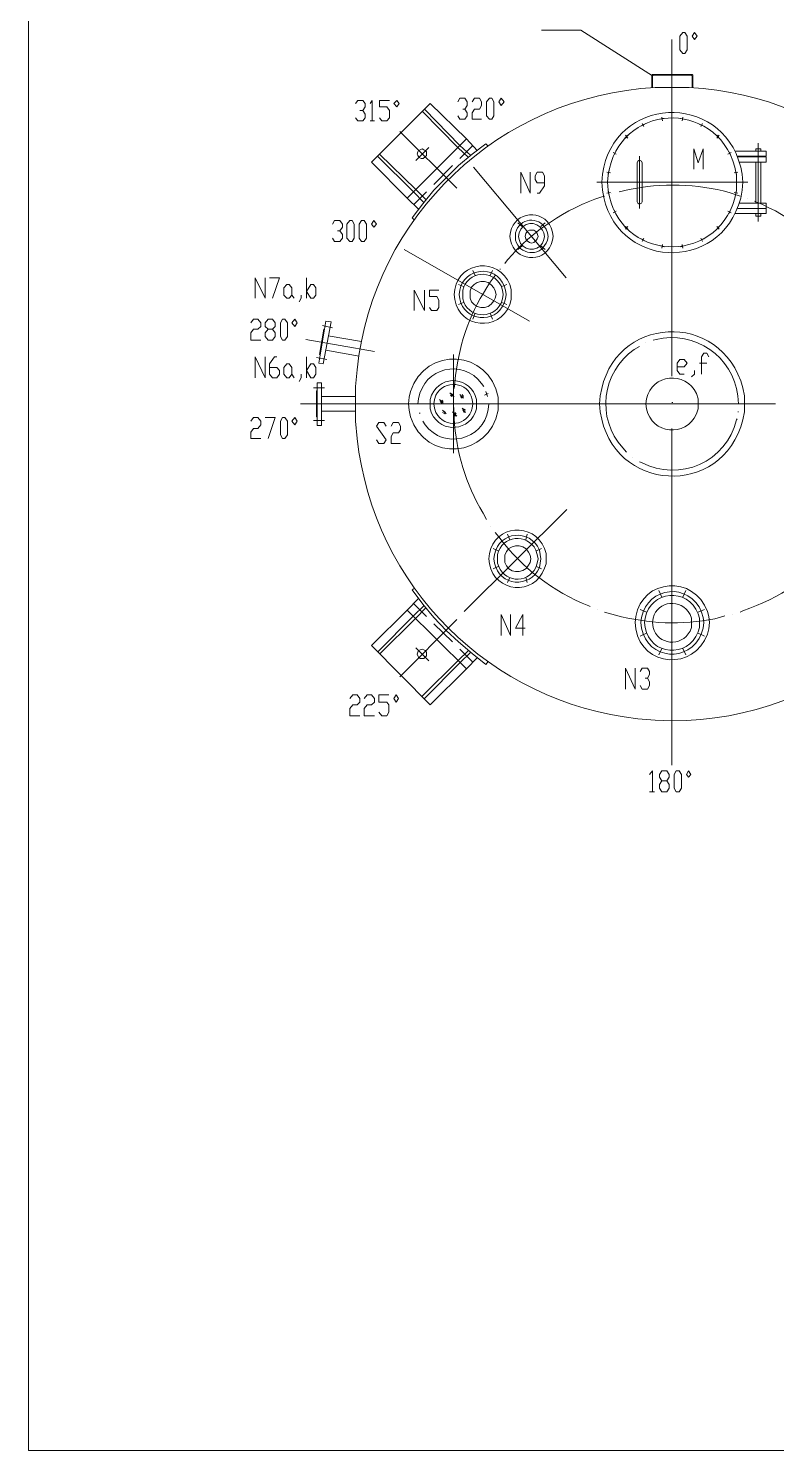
# Model space of a CAD drawing. Extents: x 14941 to 23337, y 2870 to 15192.
# Drawn here: x 14941 to 17815, y 2870 to 8333 of the extents above; entities that cross this region are included whole.
import ezdxf

# ---------------------------------------------------------------- set-up
doc = ezdxf.new("R2010")
doc.units = 0
doc.header["$LTSCALE"] = 8
doc.layers.add('1', color=1, linetype='Continuous')

msp = doc.modelspace()

# ---------------------------------------------------------------- linework, layer by layer
at = {"layer": '1', "color": 0, "lineweight": 18}
for points in [[(14941.2, 2869.9), (14941.2, 15192.1), (23334.1, 15192.1)], [(17344, 8156.4), (17338.4, 8156.4), (17335.6, 8153.6), (17335.6, 8148)], [(17335.6, 8148), (17335.6, 8106.3)], [(17344, 8153.6), (17341.2, 8153.6), (17338.4, 8148)], [(17338.4, 8148), (17338.4, 8106.3)], [(17344, 8156.4), (17485.8, 8156.4)], [(17344, 8153.6), (17485.8, 8153.6)], [(17494.1, 8148), (17494.1, 8153.6), (17491.3, 8156.4), (17485.8, 8156.4)], [(17491.3, 8148), (17488.6, 8153.6), (17485.8, 8153.6)], [(17491.3, 8148), (17491.3, 8106.3)], [(17494.1, 8148), (17494.1, 8106.3)], [(16395.7, 7680.9), (16259.4, 7819.9), (16484.6, 8045.2), (16623.7, 7908.9)], [(16454.1, 8014.6), (16590.3, 7875.5)], [(16462.4, 8022.9), (16598.7, 7883.9)], [(17369, 7984), (17382.9, 7986.8)], [(17377.3, 7978.4), (17374.5, 7992.3)], [(17446.8, 7986.8), (17460.8, 7984)], [(17452.4, 7978.4), (17455.2, 7992.3)], [(17243.8, 7911.7), (17235.5, 7922.8)], [(17235.5, 7911.7), (17243.8, 7922.8)], [(17296.7, 7958.9), (17307.8, 7964.5)], [(17305, 7956.2), (17299.5, 7967.3)], [(17519.2, 7964.5), (17533.1, 7958.9)], [(17524.7, 7956.2), (17530.3, 7967.3)], [(17585.9, 7911.7), (17594.2, 7922.8)], [(17585.9, 7922.8), (17594.2, 7911.7)], [(16623.7, 7908.9), (16395.7, 7680.9), (16440.2, 7639.1)], [(16698.8, 7889.4), (16645.9, 7850.5), (16593.1, 7806), (16545.8, 7758.7), (16498.6, 7711.4), (16456.8, 7658.6), (16415.1, 7605.8), (16423.5, 7597.4)], [(16623.7, 7908.9), (16665.4, 7864.4)], [(16698.8, 7889.4), (16707.1, 7881.1)], [(17736.1, 7861.6), (17736.1, 7870), (17755.5, 7870), (17755.5, 7861.6)], [(16281.6, 7842.1), (16420.7, 7705.9)], [(16290, 7850.5), (16429, 7714.2)], [(17199.3, 7850.5), (17188.2, 7856)], [(17191, 7847.7), (17196.6, 7858.8)], [(17280, 7666.9), (17282.8, 7661.4), (17285.6, 7658.6), (17291.1, 7658.6), (17296.7, 7661.4), (17299.5, 7666.9), (17299.5, 7817.1), (17296.7, 7822.7), (17291.1, 7825.5), (17285.6, 7825.5), (17282.8, 7822.7), (17280, 7817.1), (17280, 7666.9)], [(17627.6, 7850.5), (17641.5, 7856)], [(17633.2, 7858.8), (17638.7, 7847.7)], [(17666.5, 7842.1), (17775, 7842.1), (17775, 7861.6), (17655.4, 7861.6)], [(17672.1, 7819.9), (17775, 7819.9), (17775, 7839.4), (17666.5, 7839.4)], [(17736.1, 7819.9), (17736.1, 7661.4)], [(17755.5, 7819.9), (17755.5, 7661.4)], [(17177.1, 7778.2), (17163.2, 7781)], [(17168.8, 7772.6), (17171.5, 7786.5)], [(17652.6, 7778.2), (17666.5, 7781)], [(17658.2, 7786.5), (17661, 7772.6)], [(17177.1, 7703.1), (17163.2, 7700.3)], [(17171.5, 7694.8), (17168.8, 7708.7)], [(17652.6, 7703.1), (17666.5, 7700.3)], [(17661, 7708.7), (17658.2, 7694.8)], [(17672.1, 7661.4), (17775, 7661.4), (17775, 7641.9), (17666.5, 7641.9)], [(17199.3, 7630.8), (17188.2, 7625.2)], [(17196.6, 7622.5), (17191, 7636.4)], [(17627.6, 7630.8), (17641.5, 7625.2)], [(17638.7, 7636.4), (17633.2, 7622.5)], [(17666.5, 7641.9), (17775, 7641.9), (17775, 7622.5), (17655.4, 7622.5)], [(17736.1, 7622.5), (17736.1, 7611.3), (17755.5, 7611.3), (17755.5, 7622.5)], [(16899, 7533.5), (16896.2, 7544.6), (16890.7, 7552.9), (16882.3, 7558.5), (16874, 7558.5), (16865.6, 7558.5), (16857.3, 7552.9), (16851.7, 7544.6), (16848.9, 7533.5), (16851.7, 7525.1), (16857.3, 7516.8), (16865.6, 7511.2), (16874, 7508.4), (16882.3, 7511.2), (16890.7, 7516.8), (16896.2, 7525.1), (16899, 7533.5)], [(17243.8, 7572.4), (17235.5, 7561.3)], [(17243.8, 7561.3), (17235.5, 7572.4)], [(17585.9, 7572.4), (17594.2, 7561.3)], [(17594.2, 7572.4), (17585.9, 7561.3)], [(17307.8, 7516.8), (17296.7, 7525.1)], [(17305, 7527.9), (17299.5, 7514)], [(17382.9, 7494.5), (17369, 7497.3)], [(17377.3, 7502.9), (17374.5, 7489)], [(17460.8, 7497.3), (17446.8, 7494.5)], [(17452.4, 7502.9), (17455.2, 7489)], [(17533.1, 7525.1), (17519.2, 7516.8)], [(17524.7, 7527.9), (17530.3, 7514)], [(16073.1, 7044), (16056.4, 7046.8), (16084.2, 7208.1)], [(16061.9, 7080.2), (16059.2, 7080.2), (16075.9, 7177.5), (16078.6, 7177.5)], [(16073.1, 7044), (16103.7, 7205.3)], [(16103.7, 7205.3), (16084.2, 7208.1)], [(16220.5, 7130.2), (16092.5, 7152.5)], [(16212.1, 7074.6), (16084.2, 7096.9)], [(16050.8, 6941.1), (16048, 6941.1), (16048, 6841), (16050.8, 6841)], [(16067.5, 6971.7), (16050.8, 6971.7)], [(16050.8, 6971.7), (16050.8, 6807.6), (16067.5, 6807.6)], [(16067.5, 6807.6), (16067.5, 6971.7)], [(16704.3, 6918.9), (16698.8, 6938.3)], [(16067.5, 6918.9), (16067.5, 6863.3)], [(16198.2, 6918.9), (16067.5, 6918.9)], [(16067.5, 6918.9), (16067.5, 6863.3)], [(16707.1, 6930), (16693.2, 6924.4)], [(16198.2, 6863.3), (16067.5, 6863.3)], [(16415.1, 6176.4), (16423.5, 6181.9)], [(16415.1, 6176.4), (16456.8, 6120.8), (16498.6, 6070.7), (16545.8, 6020.6), (16593.1, 5976.1), (16645.9, 5931.7), (16698.8, 5889.9), (16707.1, 5901.1)], [(16395.7, 6098.5), (16440.2, 6143)], [(16623.7, 5873.3), (16484.6, 5734.2), (16259.4, 5962.2), (16395.7, 6098.5)], [(16281.6, 5937.2), (16420.7, 6076.3)], [(16290, 5928.9), (16429, 6067.9)], [(16395.7, 6098.5), (16623.7, 5873.3), (16665.4, 5915)], [(16470.7, 5928.9), (16470.7, 5937.2), (16465.2, 5942.8), (16459.6, 5945.6), (16454.1, 5948.3), (16445.7, 5945.6), (16440.2, 5942.8), (16437.4, 5937.2), (16434.6, 5928.9), (16437.4, 5923.3), (16440.2, 5917.7), (16445.7, 5912.2), (16454.1, 5912.2), (16459.6, 5912.2), (16465.2, 5917.7), (16470.7, 5923.3), (16470.7, 5928.9)], [(16454.1, 5767.6), (16590.3, 5903.8)], [(16462.4, 5759.2), (16598.7, 5895.5)], [(23334.1, 2869.9), (14941.2, 2869.9)]]:
    msp.add_lwpolyline(points, dxfattribs=at)
at = {"layer": '1', "color": 0, "lineweight": 5}
for points in [[(17338.4, 8150.8), (17063.1, 8326), (16912.9, 8326)], [(17455.2, 8237), (17444.1, 8250.9), (17444.1, 8303.8), (17455.2, 8317.7), (17463.5, 8317.7), (17471.9, 8303.8), (17471.9, 8250.9), (17463.5, 8237), (17455.2, 8237)], [(17491.3, 8303.8), (17499.7, 8317.7), (17510.8, 8303.8), (17499.7, 8289.9), (17491.3, 8303.8)], [(17413.5, 6996.7), (17413.5, 8289.9)], [(16198.2, 8045.2), (16206.6, 8056.3), (16226, 8056.3), (16234.4, 8045.2), (16234.4, 8031.2), (16226, 8017.3), (16214.9, 8017.3)], [(16253.8, 8045.2), (16262.2, 8056.3), (16262.2, 7978.4)], [(16290, 7989.5), (16298.3, 7978.4), (16317.8, 7978.4), (16328.9, 7989.5), (16328.9, 8017.3), (16317.8, 8031.2), (16290, 8031.2), (16290, 8056.3), (16328.9, 8056.3)], [(16345.6, 8045.2), (16356.7, 8056.3), (16365.1, 8045.2), (16356.7, 8031.2), (16345.6, 8045.2)], [(16590.3, 8050.7), (16598.7, 8064.6), (16618.1, 8064.6), (16626.5, 8050.7), (16626.5, 8036.8), (16618.1, 8022.9), (16609.8, 8022.9)], [(16645.9, 8050.7), (16654.3, 8064.6), (16673.8, 8064.6), (16682.1, 8050.7), (16682.1, 8036.8), (16673.8, 8022.9), (16654.3, 8022.9), (16645.9, 8009), (16645.9, 7984), (16682.1, 7984)], [(16712.7, 7984), (16701.6, 7997.9), (16701.6, 8050.7), (16712.7, 8064.6), (16721, 8064.6), (16729.4, 8050.7), (16729.4, 7997.9), (16721, 7984), (16712.7, 7984)], [(16748.8, 8050.7), (16757.2, 8064.6), (16768.3, 8050.7), (16757.2, 8036.8), (16748.8, 8050.7)], [(16226, 8017.3), (16234.4, 8003.4), (16234.4, 7989.5), (16226, 7978.4), (16206.6, 7978.4), (16198.2, 7989.5)], [(16253.8, 7978.4), (16270.5, 7978.4)], [(16618.1, 8022.9), (16626.5, 8009), (16626.5, 7997.9), (16618.1, 7984), (16598.7, 7984), (16590.3, 7997.9)], [(16587.5, 7719.8), (16367.9, 7936.7)], [(16429, 7825.5), (16479.1, 7875.5)], [(16590.3, 7875.5), (16632, 7836.6)], [(16598.7, 7883.9), (16640.4, 7844.9)], [(16598.7, 7833.8), (16648.7, 7883.9)], [(17496.9, 7792.1), (17496.9, 7870), (17513.6, 7817.1), (17533.1, 7870), (17533.1, 7792.1)], [(17744.4, 7892.2), (17744.4, 7591.9)], [(17288.3, 7641.9), (17288.3, 7842.1)], [(16498.6, 7733.7), (16570.9, 7806)], [(17007.5, 7375), (16651.5, 7800.4)], [(16832.3, 7700.3), (16832.3, 7781), (16868.4, 7700.3), (16868.4, 7781)], [(16896.2, 7700.3), (16904.6, 7700.3), (16924, 7728.1), (16924, 7767.1), (16915.7, 7781), (16896.2, 7781), (16887.9, 7767.1), (16887.9, 7753.2), (16896.2, 7739.3), (16924, 7739.3)], [(16420.7, 7705.9), (16459.6, 7664.2)], [(16420.7, 7655.8), (16470.7, 7705.9)], [(16429, 7714.2), (16468, 7675.3)], [(17705.5, 7742), (17124.3, 7742)], [(17182.7, 7697.5), (17182.7, 7697.5)], [(17702.7, 7680.9), (17702.7, 7680.9)], [(16109.2, 7580.7), (16117.6, 7594.6), (16137, 7594.6), (16148.2, 7580.7), (16148.2, 7569.6), (16137, 7555.7), (16128.7, 7555.7)], [(16176, 7514), (16164.8, 7527.9), (16164.8, 7580.7), (16176, 7594.6), (16184.3, 7594.6), (16192.7, 7580.7), (16192.7, 7527.9), (16184.3, 7514), (16176, 7514)], [(16220.5, 7514), (16212.1, 7527.9), (16212.1, 7580.7), (16220.5, 7594.6), (16231.6, 7594.6), (16239.9, 7580.7), (16239.9, 7527.9), (16231.6, 7514), (16220.5, 7514)], [(16259.4, 7580.7), (16267.7, 7594.6), (16278.9, 7580.7), (16267.7, 7569.6), (16259.4, 7580.7)], [(16137, 7555.7), (16148.2, 7541.8), (16148.2, 7527.9), (16137, 7514), (16117.6, 7514), (16109.2, 7527.9)], [(16837.8, 7572.4), (16821.1, 7586.3)], [(16910.1, 7572.4), (16926.8, 7586.3)], [(16837.8, 7497.3), (16821.1, 7483.4)], [(16910.1, 7497.3), (16926.8, 7483.4)], [(16865.6, 7208.1), (16384.5, 7483.4)], [(16657.1, 7383.3), (16648.7, 7402.8)], [(16715.5, 7383.3), (16723.8, 7402.8)], [(16751.6, 7408.3), (16754.4, 7408.3)], [(15811.7, 7297.1), (15811.7, 7375), (15850.6, 7297.1), (15850.6, 7375)], [(15867.3, 7375), (15906.2, 7375), (15878.4, 7297.1)], [(15942.4, 7297.1), (15934, 7297.1), (15922.9, 7308.2), (15922.9, 7336), (15934, 7349.9), (15942.4, 7349.9), (15953.5, 7336), (15953.5, 7308.2), (15942.4, 7297.1)], [(16009.1, 7297.1), (16009.1, 7375)], [(16009.1, 7322.1), (16025.8, 7349.9), (16036.9, 7349.9), (16045.3, 7336), (16045.3, 7308.2), (16036.9, 7297.1), (16025.8, 7297.1), (16009.1, 7322.1)], [(16423.5, 7249.8), (16423.5, 7327.7), (16462.4, 7249.8), (16462.4, 7327.7)], [(16481.9, 7260.9), (16490.2, 7249.8), (16509.7, 7249.8), (16518, 7260.9), (16518, 7288.7), (16509.7, 7302.6), (16481.9, 7302.6), (16481.9, 7327.7), (16518, 7327.7)], [(16612.6, 7341.6), (16593.1, 7349.9)], [(16760, 7341.6), (16779.4, 7349.9)], [(15953.5, 7308.2), (15961.8, 7297.1)], [(15989.6, 7308.2), (15989.6, 7297.1), (15981.3, 7283.2)], [(16612.6, 7280.4), (16593.1, 7272.1)], [(16760, 7280.4), (16779.4, 7272.1)], [(15795, 7202.5), (15806.1, 7216.4), (15822.8, 7216.4), (15833.9, 7202.5), (15833.9, 7188.6), (15822.8, 7177.5), (15806.1, 7177.5), (15795, 7163.6), (15795, 7135.8), (15833.9, 7135.8)], [(15861.7, 7135.8), (15850.6, 7149.7), (15850.6, 7163.6), (15861.7, 7177.5), (15878.4, 7177.5), (15889.5, 7188.6), (15889.5, 7202.5), (15878.4, 7216.4), (15861.7, 7216.4), (15850.6, 7202.5), (15850.6, 7188.6), (15861.7, 7177.5)], [(15917.3, 7135.8), (15909, 7149.7), (15909, 7202.5), (15917.3, 7216.4), (15925.7, 7216.4), (15936.8, 7202.5), (15936.8, 7149.7), (15925.7, 7135.8), (15917.3, 7135.8)], [(15953.5, 7202.5), (15964.6, 7216.4), (15973, 7202.5), (15964.6, 7188.6), (15953.5, 7202.5)], [(16657.1, 7238.7), (16648.7, 7216.4)], [(16715.5, 7238.7), (16723.8, 7216.4)], [(15878.4, 7177.5), (15889.5, 7163.6), (15889.5, 7149.7), (15878.4, 7135.8), (15861.7, 7135.8)], [(16109.2, 7183.1), (16070.3, 7191.4)], [(16006.3, 7138.6), (16270.5, 7091.3)], [(17313.4, 7124.7), (17313.4, 7124.7)], [(15811.7, 6991.2), (15811.7, 7071.8), (15850.6, 6991.2), (15850.6, 7071.8)], [(15867.3, 7030.1), (15895.1, 7030.1), (15906.2, 7019), (15906.2, 7005.1), (15895.1, 6991.2), (15878.4, 6991.2), (15867.3, 7005.1), (15867.3, 7044), (15886.8, 7071.8), (15895.1, 7071.8)], [(16009.1, 6991.2), (16009.1, 7071.8)], [(16087, 7060.7), (16048, 7069)], [(16573.6, 6702), (16573.6, 7080.2)], [(17432.9, 7032.9), (17460.8, 7032.9), (17471.9, 7046.8), (17460.8, 7060.7), (17444.1, 7060.7), (17432.9, 7046.8), (17432.9, 7019), (17444.1, 7005.1), (17460.8, 7005.1)], [(17555.3, 7071.8), (17547, 7085.7), (17535.8, 7085.7), (17527.5, 7071.8), (17527.5, 7005.1)], [(15942.4, 6991.2), (15934, 6991.2), (15922.9, 7005.1), (15922.9, 7030.1), (15934, 7044), (15942.4, 7044), (15953.5, 7030.1), (15953.5, 7005.1), (15942.4, 6991.2)], [(15953.5, 7005.1), (15961.8, 6991.2)], [(15989.6, 7005.1), (15989.6, 6991.2), (15981.3, 6977.3)], [(16009.1, 7019), (16025.8, 7044), (16036.9, 7044), (16045.3, 7030.1), (16045.3, 7005.1), (16036.9, 6991.2), (16025.8, 6991.2), (16009.1, 7019)], [(17499.7, 7019), (17499.7, 7005.1), (17488.6, 6994)], [(17519.2, 7046.8), (17547, 7046.8)], [(16078.6, 6952.3), (16036.9, 6952.3)], [(15986.9, 6891.1), (17413.5, 6891.1)], [(16762.7, 6891.1), (16384.5, 6891.1)], [(16437.4, 6891.1), (16440.2, 6891.1)], [(16534.7, 6893.9), (16520.8, 6907.8)], [(16529.1, 6893.9), (16523.6, 6899.4)], [(16534.7, 6899.4), (16529.1, 6905)], [(16573.6, 6918.9), (16559.7, 6932.8)], [(16568.1, 6918.9), (16562.5, 6924.4)], [(16573.6, 6924.4), (16565.3, 6930)], [(16573.6, 6918.9), (16576.4, 6918.9)], [(16612.6, 6913.3), (16598.7, 6927.2)], [(16607, 6913.3), (16601.4, 6918.9)], [(16612.6, 6918.9), (16607, 6927.2)], [(16704.3, 6924.4), (16704.3, 6924.4)], [(17413.5, 6896.6), (17416.3, 6896.6)], [(17413.5, 6891.1), (17811.1, 6891.1)], [(17669.3, 6891.1), (17669.3, 6891.1)], [(15795, 6824.3), (15806.1, 6838.2), (15822.8, 6838.2), (15833.9, 6824.3), (15833.9, 6810.4), (15822.8, 6796.5), (15806.1, 6796.5), (15795, 6782.6), (15795, 6757.6), (15833.9, 6757.6)], [(15850.6, 6838.2), (15889.5, 6838.2), (15861.7, 6757.6)], [(15917.3, 6757.6), (15909, 6771.5), (15909, 6824.3), (15917.3, 6838.2), (15925.7, 6838.2), (15936.8, 6824.3), (15936.8, 6771.5), (15925.7, 6757.6), (15917.3, 6757.6)], [(15953.5, 6824.3), (15964.6, 6838.2), (15973, 6824.3), (15964.6, 6810.4), (15953.5, 6824.3)], [(16442.9, 6854.9), (16445.7, 6854.9)], [(16545.8, 6852.1), (16531.9, 6866)], [(16540.3, 6852.1), (16531.9, 6857.7)], [(16543, 6857.7), (16537.5, 6863.3)], [(16587.5, 6843.8), (16570.9, 6860.5)], [(16582, 6843.8), (16573.6, 6852.1)], [(16584.8, 6852.1), (16579.2, 6857.7)], [(16620.9, 6857.7), (16607, 6874.4)], [(16615.4, 6857.7), (16609.8, 6866)], [(16620.9, 6866), (16612.6, 6871.6)], [(17666.5, 6860.5), (17669.3, 6860.5)], [(16078.6, 6827.1), (16036.9, 6827.1)], [(16278.9, 6752), (16287.2, 6738.1), (16306.7, 6738.1), (16315, 6752), (16278.9, 6804.9), (16287.2, 6818.8), (16306.7, 6818.8), (16315, 6804.9)], [(16334.5, 6804.9), (16342.8, 6818.8), (16362.3, 6818.8), (16370.6, 6804.9), (16370.6, 6791), (16362.3, 6779.8), (16342.8, 6779.8), (16334.5, 6765.9), (16334.5, 6738.1), (16370.6, 6738.1)], [(17413.5, 5503.4), (17413.5, 6796.5)], [(17263.3, 6685.3), (17263.3, 6685.3)], [(17413.5, 6621.3), (17413.5, 6357.1)], [(16615.4, 6092.9), (17010.2, 6485.1)], [(16718.2, 6421.1), (16718.2, 6421.1)], [(16790.6, 6368.3), (16782.2, 6390.5)], [(16851.7, 6368.3), (16857.3, 6390.5)], [(16746.1, 6326.5), (16726.6, 6334.9)], [(16893.4, 6326.5), (16912.9, 6334.9)], [(16746.1, 6265.4), (16726.6, 6257)], [(16893.4, 6265.4), (16912.9, 6257)], [(16790.6, 6223.6), (16782.2, 6204.2)], [(16851.7, 6223.6), (16857.3, 6204.2)], [(17374.5, 6148.6), (17363.4, 6173.6)], [(17413.5, 6220.9), (17413.5, 5878.8)], [(17455.2, 6148.6), (17466.3, 6173.6)], [(16470.7, 6073.5), (16420.7, 6123.5)], [(16420.7, 6076.3), (16459.6, 6115.2)], [(16429, 6067.9), (16468, 6106.8)], [(16757.2, 6001.2), (16757.2, 6081.8), (16793.3, 6001.2), (16793.3, 6081.8)], [(16848.9, 6029), (16812.8, 6029), (16840.6, 6081.8), (16840.6, 6001.2)], [(17127, 6101.3), (17127, 6101.3)], [(17316.1, 6090.2), (17291.1, 6101.3)], [(17513.6, 6090.2), (17538.6, 6101.3)], [(17647.1, 6081.8), (17647.1, 6081.8)], [(16587.5, 6062.4), (16367.9, 5842.7)], [(16570.9, 5976.1), (16498.6, 6045.7)], [(17316.1, 6009.5), (17291.1, 5998.4)], [(17513.6, 6009.5), (17538.6, 5998.4)], [(16479.1, 5903.8), (16429, 5953.9)], [(16590.3, 5903.8), (16632, 5942.8)], [(16648.7, 5898.3), (16598.7, 5948.3)], [(16598.7, 5895.5), (16640.4, 5937.2)], [(17374.5, 5951.1), (17363.4, 5926.1)], [(17455.2, 5951.1), (17466.3, 5926.1)], [(17235.5, 5795.4), (17235.5, 5876), (17271.6, 5795.4), (17271.6, 5876)], [(17291.1, 5862.1), (17299.5, 5876), (17318.9, 5876), (17327.3, 5862.1), (17327.3, 5851), (17318.9, 5837.1), (17310.6, 5837.1)], [(17318.9, 5837.1), (17327.3, 5823.2), (17327.3, 5809.3), (17318.9, 5795.4), (17299.5, 5795.4), (17291.1, 5809.3)], [(16176, 5759.2), (16187.1, 5773.1), (16203.8, 5773.1), (16214.9, 5759.2), (16214.9, 5745.3), (16203.8, 5734.2), (16187.1, 5734.2), (16176, 5720.3), (16176, 5692.5), (16214.9, 5692.5)], [(16231.6, 5759.2), (16242.7, 5773.1), (16259.4, 5773.1), (16270.5, 5759.2), (16270.5, 5745.3), (16259.4, 5734.2), (16242.7, 5734.2), (16231.6, 5720.3), (16231.6, 5692.5), (16270.5, 5692.5)], [(16287.2, 5706.4), (16298.3, 5692.5), (16317.8, 5692.5), (16326.1, 5706.4), (16326.1, 5734.2), (16317.8, 5745.3), (16287.2, 5745.3), (16287.2, 5773.1), (16326.1, 5773.1)], [(16345.6, 5759.2), (16353.9, 5773.1), (16362.3, 5759.2), (16353.9, 5745.3), (16345.6, 5759.2)], [(17327.3, 5467.2), (17338.4, 5481.1), (17338.4, 5400.5)], [(17374.5, 5400.5), (17366.2, 5414.4), (17366.2, 5428.3), (17374.5, 5442.2), (17394, 5442.2), (17402.4, 5456.1), (17402.4, 5467.2), (17394, 5481.1), (17374.5, 5481.1), (17366.2, 5467.2), (17366.2, 5456.1), (17374.5, 5442.2)], [(17430.2, 5400.5), (17421.8, 5414.4), (17421.8, 5467.2), (17430.2, 5481.1), (17441.3, 5481.1), (17449.6, 5467.2), (17449.6, 5414.4), (17441.3, 5400.5), (17430.2, 5400.5)], [(17469.1, 5467.2), (17477.4, 5481.1), (17485.8, 5467.2), (17477.4, 5456.1), (17469.1, 5467.2)], [(17394, 5442.2), (17402.4, 5428.3), (17402.4, 5414.4), (17394, 5400.5), (17374.5, 5400.5)], [(17327.3, 5400.5), (17346.7, 5400.5)]]:
    msp.add_lwpolyline(points, dxfattribs=at)
at = {"layer": '1', "color": 0, "lineweight": 18}
for points, knots in [([(18631.5, 6891.1), (18631.5, 6891.1), (18628.7, 6957.8), (18628.7, 6957.8), (18628.7, 6957.8), (18623.2, 7021.8), (18623.2, 7021.8), (18623.2, 7021.8), (18614.8, 7088.5), (18614.8, 7088.5), (18523.1, 7650.3), (18050.3, 8075.7), (17480.2, 8106.3), (17480.2, 8106.3), (17413.5, 8106.3), (17413.5, 8106.3), (17413.5, 8106.3), (17349.5, 8106.3), (17349.5, 8106.3), (16751.6, 8073), (16267.7, 7614.1), (16203.8, 7021.8), (16203.8, 7021.8), (16198.2, 6957.8), (16198.2, 6957.8), (16198.2, 6957.8), (16198.2, 6891.1), (16198.2, 6891.1), (16198.2, 6891.1), (16198.2, 6824.3), (16198.2, 6824.3), (16198.2, 6824.3), (16203.8, 6757.6), (16203.8, 6757.6), (16267.7, 6190.3), (16715.5, 5742.5), (17282.8, 5681.4), (17282.8, 5681.4), (17349.5, 5675.8), (17349.5, 5675.8), (17349.5, 5675.8), (17413.5, 5673), (17413.5, 5673), (18008.6, 5673), (18520.3, 6106.8), (18614.8, 6693.6), (18614.8, 6693.6), (18623.2, 6757.6), (18623.2, 6757.6), (18623.2, 6757.6), (18628.7, 6824.3), (18628.7, 6824.3), (18628.7, 6824.3), (18631.5, 6891.1), (18631.5, 6891.1)], [0, 0, 0, 0, 1, 1, 1, 2, 2, 2, 3, 3, 3, 4, 4, 4, 5, 5, 5, 6, 6, 6, 7, 7, 7, 8, 8, 8, 9, 9, 9, 10, 10, 10, 11, 11, 11, 12, 12, 12, 13, 13, 13, 14, 14, 14, 15, 15, 15, 16, 16, 16, 17, 17, 17, 18, 18, 18, 18]), ([(17686, 7742), (17686, 7742), (17683.2, 7772.6), (17683.2, 7772.6), (17683.2, 7772.6), (17677.7, 7800.4), (17677.7, 7800.4), (17602.6, 8095.2), (17188.2, 8073), (17146.5, 7772.6), (17146.5, 7772.6), (17143.7, 7742), (17143.7, 7742), (17143.7, 7742), (17146.5, 7711.4), (17146.5, 7711.4), (17188.2, 7408.3), (17599.8, 7386.1), (17677.7, 7680.9), (17677.7, 7680.9), (17683.2, 7711.4), (17683.2, 7711.4), (17683.2, 7711.4), (17686, 7742), (17686, 7742)], [0, 0, 0, 0, 1, 1, 1, 2, 2, 2, 3, 3, 3, 4, 4, 4, 5, 5, 5, 6, 6, 6, 7, 7, 7, 8, 8, 8, 8]), ([(16470.7, 7850.5), (16470.7, 7850.5), (16470.7, 7858.8), (16470.7, 7858.8), (16470.7, 7858.8), (16465.2, 7864.4), (16465.2, 7864.4), (16465.2, 7864.4), (16459.6, 7867.2), (16459.6, 7867.2), (16459.6, 7867.2), (16454.1, 7870), (16454.1, 7870), (16454.1, 7870), (16445.7, 7867.2), (16445.7, 7867.2), (16445.7, 7867.2), (16440.2, 7864.4), (16440.2, 7864.4), (16440.2, 7864.4), (16437.4, 7858.8), (16437.4, 7858.8), (16437.4, 7858.8), (16434.6, 7850.5), (16434.6, 7850.5), (16434.6, 7850.5), (16437.4, 7844.9), (16437.4, 7844.9), (16442.9, 7831), (16456.8, 7828.2), (16465.2, 7839.4), (16465.2, 7839.4), (16470.7, 7844.9), (16470.7, 7844.9), (16470.7, 7844.9), (16470.7, 7850.5), (16470.7, 7850.5)], [0, 0, 0, 0, 1, 1, 1, 2, 2, 2, 3, 3, 3, 4, 4, 4, 5, 5, 5, 6, 6, 6, 7, 7, 7, 8, 8, 8, 9, 9, 9, 10, 10, 10, 11, 11, 11, 12, 12, 12, 12]), ([(16957.4, 7533.5), (16957.4, 7533.5), (16954.6, 7550.1), (16954.6, 7550.1), (16954.6, 7550.1), (16949.1, 7566.8), (16949.1, 7566.8), (16918.5, 7641.9), (16810, 7630.8), (16793.3, 7550.1), (16793.3, 7550.1), (16790.6, 7533.5), (16790.6, 7533.5), (16790.6, 7533.5), (16793.3, 7519.6), (16793.3, 7519.6), (16810, 7438.9), (16918.5, 7427.8), (16949.1, 7502.9), (16949.1, 7502.9), (16954.6, 7519.6), (16954.6, 7519.6), (16954.6, 7519.6), (16957.4, 7533.5), (16957.4, 7533.5)], [0, 0, 0, 0, 1, 1, 1, 2, 2, 2, 3, 3, 3, 4, 4, 4, 5, 5, 5, 6, 6, 6, 7, 7, 7, 8, 8, 8, 8]), ([(16924, 7533.5), (16924, 7533.5), (16921.3, 7547.4), (16921.3, 7547.4), (16921.3, 7547.4), (16915.7, 7558.5), (16915.7, 7558.5), (16893.4, 7597.4), (16837.8, 7589.1), (16826.7, 7547.4), (16826.7, 7547.4), (16823.9, 7533.5), (16823.9, 7533.5), (16823.9, 7533.5), (16826.7, 7522.3), (16826.7, 7522.3), (16835, 7477.8), (16896.2, 7472.3), (16915.7, 7508.4), (16915.7, 7508.4), (16921.3, 7522.3), (16921.3, 7522.3), (16921.3, 7522.3), (16924, 7533.5), (16924, 7533.5)], [0, 0, 0, 0, 1, 1, 1, 2, 2, 2, 3, 3, 3, 4, 4, 4, 5, 5, 5, 6, 6, 6, 7, 7, 7, 8, 8, 8, 8]), ([(16796.1, 7311), (16796.1, 7311), (16796.1, 7330.5), (16796.1, 7330.5), (16796.1, 7330.5), (16790.6, 7349.9), (16790.6, 7349.9), (16748.8, 7452.8), (16598.7, 7441.7), (16579.2, 7330.5), (16579.2, 7330.5), (16576.4, 7311), (16576.4, 7311), (16576.4, 7311), (16579.2, 7291.5), (16579.2, 7291.5), (16598.7, 7180.3), (16748.8, 7166.4), (16790.6, 7272.1), (16790.6, 7272.1), (16796.1, 7291.5), (16796.1, 7291.5), (16796.1, 7291.5), (16796.1, 7311), (16796.1, 7311)], [0, 0, 0, 0, 1, 1, 1, 2, 2, 2, 3, 3, 3, 4, 4, 4, 5, 5, 5, 6, 6, 6, 7, 7, 7, 8, 8, 8, 8]), ([(16765.5, 7311), (16765.5, 7311), (16762.7, 7327.7), (16762.7, 7327.7), (16762.7, 7327.7), (16757.2, 7344.4), (16757.2, 7344.4), (16723.8, 7408.3), (16629.3, 7402.8), (16609.8, 7327.7), (16609.8, 7327.7), (16609.8, 7311), (16609.8, 7311), (16609.8, 7311), (16609.8, 7294.3), (16609.8, 7294.3), (16626.5, 7222), (16723.8, 7210.9), (16757.2, 7277.6), (16757.2, 7277.6), (16762.7, 7294.3), (16762.7, 7294.3), (16762.7, 7294.3), (16765.5, 7311), (16765.5, 7311)], [0, 0, 0, 0, 1, 1, 1, 2, 2, 2, 3, 3, 3, 4, 4, 4, 5, 5, 5, 6, 6, 6, 7, 7, 7, 8, 8, 8, 8]), ([(16737.7, 7311), (16737.7, 7311), (16734.9, 7324.9), (16734.9, 7324.9), (16734.9, 7324.9), (16729.4, 7336), (16729.4, 7336), (16707.1, 7375), (16648.7, 7366.6), (16637.6, 7324.9), (16637.6, 7324.9), (16637.6, 7311), (16637.6, 7311), (16637.6, 7311), (16637.6, 7297.1), (16637.6, 7297.1), (16648.7, 7255.4), (16707.1, 7247), (16729.4, 7286), (16729.4, 7286), (16734.9, 7297.1), (16734.9, 7297.1), (16734.9, 7297.1), (16737.7, 7311), (16737.7, 7311)], [0, 0, 0, 0, 1, 1, 1, 2, 2, 2, 3, 3, 3, 4, 4, 4, 5, 5, 5, 6, 6, 6, 7, 7, 7, 8, 8, 8, 8]), ([(17691.6, 6891.1), (17691.6, 6891.1), (17691.6, 6921.7), (17691.6, 6921.7), (17691.6, 6921.7), (17686, 6952.3), (17686, 6952.3), (17605.4, 7255.4), (17182.7, 7233.1), (17138.2, 6921.7), (17138.2, 6921.7), (17135.4, 6891.1), (17135.4, 6891.1), (17135.4, 6891.1), (17138.2, 6860.5), (17138.2, 6860.5), (17182.7, 6549), (17608.1, 6524), (17686, 6829.9), (17686, 6829.9), (17691.6, 6860.5), (17691.6, 6860.5), (17691.6, 6860.5), (17691.6, 6891.1), (17691.6, 6891.1)], [0, 0, 0, 0, 1, 1, 1, 2, 2, 2, 3, 3, 3, 4, 4, 4, 5, 5, 5, 6, 6, 6, 7, 7, 7, 8, 8, 8, 8]), ([(16401.2, 6891.1), (16401.2, 6891.1), (16404, 6916.1), (16404, 6916.1), (16404, 6916.1), (16409.6, 6938.3), (16409.6, 6938.3), (16465.2, 7116.3), (16712.7, 7099.6), (16746.1, 6916.1), (16746.1, 6916.1), (16746.1, 6891.1), (16746.1, 6891.1), (16746.1, 6891.1), (16746.1, 6866), (16746.1, 6866), (16712.7, 6682.5), (16465.2, 6663), (16409.6, 6841), (16409.6, 6841), (16404, 6866), (16404, 6866), (16404, 6866), (16401.2, 6891.1), (16401.2, 6891.1)], [0, 0, 0, 0, 1, 1, 1, 2, 2, 2, 3, 3, 3, 4, 4, 4, 5, 5, 5, 6, 6, 6, 7, 7, 7, 8, 8, 8, 8]), ([(16484.6, 6891.1), (16484.6, 6891.1), (16484.6, 6907.8), (16484.6, 6907.8), (16484.6, 6907.8), (16490.2, 6924.4), (16490.2, 6924.4), (16529.1, 7007.9), (16640.4, 6994), (16662.6, 6907.8), (16662.6, 6907.8), (16662.6, 6891.1), (16662.6, 6891.1), (16662.6, 6891.1), (16662.6, 6871.6), (16662.6, 6871.6), (16640.4, 6785.4), (16526.4, 6774.3), (16490.2, 6854.9), (16490.2, 6854.9), (16484.6, 6871.6), (16484.6, 6871.6), (16484.6, 6871.6), (16484.6, 6891.1), (16484.6, 6891.1)], [0, 0, 0, 0, 1, 1, 1, 2, 2, 2, 3, 3, 3, 4, 4, 4, 5, 5, 5, 6, 6, 6, 7, 7, 7, 8, 8, 8, 8]), ([(17513.6, 6891.1), (17513.6, 6891.1), (17513.6, 6910.5), (17513.6, 6910.5), (17513.6, 6910.5), (17508, 6930), (17508, 6930), (17466.3, 7019), (17335.6, 7005.1), (17316.1, 6910.5), (17316.1, 6910.5), (17313.4, 6891.1), (17313.4, 6891.1), (17313.4, 6891.1), (17316.1, 6871.6), (17316.1, 6871.6), (17335.6, 6774.3), (17466.3, 6760.4), (17508, 6852.1), (17508, 6852.1), (17513.6, 6871.6), (17513.6, 6871.6), (17513.6, 6871.6), (17513.6, 6891.1), (17513.6, 6891.1)], [0, 0, 0, 0, 1, 1, 1, 2, 2, 2, 3, 3, 3, 4, 4, 4, 5, 5, 5, 6, 6, 6, 7, 7, 7, 8, 8, 8, 8]), ([(16498.6, 6891.1), (16498.6, 6891.1), (16501.3, 6907.8), (16501.3, 6907.8), (16501.3, 6907.8), (16506.9, 6924.4), (16506.9, 6924.4), (16537.5, 6985.6), (16632, 6977.3), (16645.9, 6907.8), (16645.9, 6907.8), (16648.7, 6891.1), (16648.7, 6891.1), (16648.7, 6891.1), (16645.9, 6874.4), (16645.9, 6874.4), (16629.3, 6804.9), (16540.3, 6793.7), (16506.9, 6857.7), (16506.9, 6857.7), (16501.3, 6874.4), (16501.3, 6874.4), (16501.3, 6874.4), (16498.6, 6891.1), (16498.6, 6891.1)], [0, 0, 0, 0, 1, 1, 1, 2, 2, 2, 3, 3, 3, 4, 4, 4, 5, 5, 5, 6, 6, 6, 7, 7, 7, 8, 8, 8, 8]), ([(16929.6, 6296), (16929.6, 6296), (16929.6, 6315.4), (16929.6, 6315.4), (16929.6, 6315.4), (16924, 6334.9), (16924, 6334.9), (16882.3, 6437.8), (16732.2, 6426.7), (16712.7, 6315.4), (16712.7, 6315.4), (16709.9, 6296), (16709.9, 6296), (16709.9, 6296), (16712.7, 6276.5), (16712.7, 6276.5), (16732.2, 6165.2), (16885.1, 6151.3), (16924, 6259.8), (16924, 6259.8), (16929.6, 6276.5), (16929.6, 6276.5), (16929.6, 6276.5), (16929.6, 6296), (16929.6, 6296)], [0, 0, 0, 0, 1, 1, 1, 2, 2, 2, 3, 3, 3, 4, 4, 4, 5, 5, 5, 6, 6, 6, 7, 7, 7, 8, 8, 8, 8]), ([(16899, 6296), (16899, 6296), (16896.2, 6312.6), (16896.2, 6312.6), (16896.2, 6312.6), (16890.7, 6329.3), (16890.7, 6329.3), (16857.3, 6396.1), (16760, 6384.9), (16743.3, 6312.6), (16743.3, 6312.6), (16743.3, 6296), (16743.3, 6296), (16743.3, 6296), (16743.3, 6279.3), (16743.3, 6279.3), (16762.7, 6204.2), (16857.3, 6195.8), (16890.7, 6262.6), (16890.7, 6262.6), (16896.2, 6279.3), (16896.2, 6279.3), (16896.2, 6279.3), (16899, 6296), (16899, 6296)], [0, 0, 0, 0, 1, 1, 1, 2, 2, 2, 3, 3, 3, 4, 4, 4, 5, 5, 5, 6, 6, 6, 7, 7, 7, 8, 8, 8, 8]), ([(16871.2, 6296), (16871.2, 6296), (16868.4, 6309.9), (16868.4, 6309.9), (16868.4, 6309.9), (16862.9, 6321), (16862.9, 6321), (16840.6, 6359.9), (16782.2, 6351.6), (16771.1, 6309.9), (16771.1, 6309.9), (16771.1, 6296), (16771.1, 6296), (16771.1, 6296), (16771.1, 6282), (16771.1, 6282), (16782.2, 6240.3), (16840.6, 6232), (16862.9, 6270.9), (16862.9, 6270.9), (16868.4, 6282), (16868.4, 6282), (16868.4, 6282), (16871.2, 6296), (16871.2, 6296)], [0, 0, 0, 0, 1, 1, 1, 2, 2, 2, 3, 3, 3, 4, 4, 4, 5, 5, 5, 6, 6, 6, 7, 7, 7, 8, 8, 8, 8]), ([(17558.1, 6051.2), (17558.1, 6051.2), (17555.3, 6073.5), (17555.3, 6073.5), (17555.3, 6073.5), (17549.7, 6092.9), (17549.7, 6092.9), (17499.7, 6234.8), (17299.5, 6220.9), (17274.4, 6073.5), (17274.4, 6073.5), (17271.6, 6051.2), (17271.6, 6051.2), (17271.6, 6051.2), (17274.4, 6026.2), (17274.4, 6026.2), (17299.5, 5878.8), (17499.7, 5864.9), (17549.7, 6006.7), (17549.7, 6006.7), (17555.3, 6026.2), (17555.3, 6026.2), (17555.3, 6026.2), (17558.1, 6051.2), (17558.1, 6051.2)], [0, 0, 0, 0, 1, 1, 1, 2, 2, 2, 3, 3, 3, 4, 4, 4, 5, 5, 5, 6, 6, 6, 7, 7, 7, 8, 8, 8, 8]), ([(17519.2, 6051.2), (17519.2, 6051.2), (17519.2, 6067.9), (17519.2, 6067.9), (17519.2, 6067.9), (17513.6, 6084.6), (17513.6, 6084.6), (17474.7, 6187.5), (17330, 6173.6), (17310.6, 6067.9), (17310.6, 6067.9), (17307.8, 6051.2), (17307.8, 6051.2), (17307.8, 6051.2), (17310.6, 6031.8), (17310.6, 6031.8), (17330, 5923.3), (17474.7, 5912.2), (17513.6, 6015.1), (17513.6, 6015.1), (17519.2, 6031.8), (17519.2, 6031.8), (17519.2, 6031.8), (17519.2, 6051.2), (17519.2, 6051.2)], [0, 0, 0, 0, 1, 1, 1, 2, 2, 2, 3, 3, 3, 4, 4, 4, 5, 5, 5, 6, 6, 6, 7, 7, 7, 8, 8, 8, 8]), ([(17488.6, 6051.2), (17488.6, 6051.2), (17488.6, 6067.9), (17488.6, 6067.9), (17488.6, 6067.9), (17483, 6081.8), (17483, 6081.8), (17449.6, 6145.8), (17357.9, 6134.7), (17341.2, 6067.9), (17341.2, 6067.9), (17338.4, 6051.2), (17338.4, 6051.2), (17338.4, 6051.2), (17341.2, 6031.8), (17341.2, 6031.8), (17357.9, 5965), (17449.6, 5953.9), (17483, 6017.9), (17483, 6017.9), (17488.6, 6031.8), (17488.6, 6031.8), (17488.6, 6031.8), (17488.6, 6051.2), (17488.6, 6051.2)], [0, 0, 0, 0, 1, 1, 1, 2, 2, 2, 3, 3, 3, 4, 4, 4, 5, 5, 5, 6, 6, 6, 7, 7, 7, 8, 8, 8, 8])]:
    msp.add_open_spline(points, degree=3, knots=knots, dxfattribs=at)
at = {"layer": '1', "color": 0, "lineweight": 5}
for points, knots in [([(17661, 7742), (17661, 7742), (17661, 7769.8), (17661, 7769.8), (17661, 7769.8), (17655.4, 7800.4), (17655.4, 7800.4), (17580.3, 8067.4), (17207.7, 8045.2), (17168.8, 7769.8), (17168.8, 7769.8), (17166, 7742), (17166, 7742), (17166, 7742), (17168.8, 7711.4), (17168.8, 7711.4), (17207.7, 7438.9), (17580.3, 7416.7), (17655.4, 7680.9), (17655.4, 7680.9), (17661, 7711.4), (17661, 7711.4), (17661, 7711.4), (17661, 7742), (17661, 7742)], [0, 0, 0, 0, 1, 1, 1, 2, 2, 2, 3, 3, 3, 4, 4, 4, 5, 5, 5, 6, 6, 6, 7, 7, 7, 8, 8, 8, 8]), ([(17674.9, 7689.2), (17674.9, 7689.2), (17633.2, 7703.1), (17633.2, 7703.1), (17513.6, 7736.5), (17369, 7739.3), (17249.4, 7714.2), (17249.4, 7714.2), (17210.5, 7705.9), (17210.5, 7705.9)], [0, 0, 0, 0, 1, 1, 1, 2, 2, 2, 3, 3, 3, 3]), ([(17154.9, 7689.2), (17154.9, 7689.2), (17143.7, 7686.4), (17143.7, 7686.4), (17004.7, 7639.1), (16876.8, 7555.7), (16782.2, 7444.5), (16782.2, 7444.5), (16771.1, 7430.6), (16771.1, 7430.6)], [0, 0, 0, 0, 1, 1, 1, 2, 2, 2, 3, 3, 3, 3]), ([(18094.8, 7383.3), (18094.8, 7383.3), (18080.9, 7402.8), (18080.9, 7402.8), (17989.1, 7519.6), (17872.3, 7611.3), (17736.1, 7666.9), (17736.1, 7666.9), (17730.5, 7669.7), (17730.5, 7669.7)], [0, 0, 0, 0, 1, 1, 1, 2, 2, 2, 3, 3, 3, 3]), ([(16937.9, 7533.5), (16937.9, 7533.5), (16935.2, 7547.4), (16935.2, 7547.4), (16935.2, 7547.4), (16929.6, 7561.3), (16929.6, 7561.3), (16901.8, 7614.1), (16826.7, 7605.8), (16812.8, 7547.4), (16812.8, 7547.4), (16812.8, 7533.5), (16812.8, 7533.5), (16812.8, 7533.5), (16812.8, 7519.6), (16812.8, 7519.6), (16826.7, 7463.9), (16904.6, 7452.8), (16929.6, 7508.4), (16929.6, 7508.4), (16935.2, 7519.6), (16935.2, 7519.6), (16935.2, 7519.6), (16937.9, 7533.5), (16937.9, 7533.5)], [0, 0, 0, 0, 1, 1, 1, 2, 2, 2, 3, 3, 3, 4, 4, 4, 5, 5, 5, 6, 6, 6, 7, 7, 7, 8, 8, 8, 8]), ([(16734.9, 7383.3), (16734.9, 7383.3), (16715.5, 7358.3), (16715.5, 7358.3), (16640.4, 7247), (16598.7, 7133), (16582, 6999.5), (16582, 6999.5), (16576.4, 6949.5), (16576.4, 6949.5)], [0, 0, 0, 0, 1, 1, 1, 2, 2, 2, 3, 3, 3, 3]), ([(16776.6, 7311), (16776.6, 7311), (16773.9, 7327.7), (16773.9, 7327.7), (16773.9, 7327.7), (16768.3, 7344.4), (16768.3, 7344.4), (16734.9, 7427.8), (16615.4, 7413.9), (16598.7, 7327.7), (16598.7, 7327.7), (16595.9, 7311), (16595.9, 7311), (16595.9, 7311), (16598.7, 7294.3), (16598.7, 7294.3), (16615.4, 7208.1), (16734.9, 7194.2), (16768.3, 7277.6), (16768.3, 7277.6), (16773.9, 7294.3), (16773.9, 7294.3), (16773.9, 7294.3), (16776.6, 7311), (16776.6, 7311)], [0, 0, 0, 0, 1, 1, 1, 2, 2, 2, 3, 3, 3, 4, 4, 4, 5, 5, 5, 6, 6, 6, 7, 7, 7, 8, 8, 8, 8]), ([(17669.3, 6891.1), (17669.3, 6891.1), (17666.5, 6921.7), (17666.5, 6921.7), (17649.9, 7071.8), (17499.7, 7174.7), (17352.3, 7138.6), (17352.3, 7138.6), (17341.2, 7135.8), (17341.2, 7135.8)], [0, 0, 0, 0, 1, 1, 1, 2, 2, 2, 3, 3, 3, 3]), ([(17288.3, 7110.8), (17288.3, 7110.8), (17268.9, 7099.6), (17268.9, 7099.6), (17143.7, 7013.4), (17121.5, 6835.5), (17224.4, 6721.4), (17224.4, 6721.4), (17238.3, 6704.7), (17238.3, 6704.7)], [0, 0, 0, 0, 1, 1, 1, 2, 2, 2, 3, 3, 3, 3]), ([(16437.4, 6891.1), (16437.4, 6891.1), (16440.2, 6910.5), (16440.2, 6910.5), (16459.6, 7030.1), (16609.8, 7066.3), (16682.1, 6968.9), (16682.1, 6968.9), (16690.4, 6957.8), (16690.4, 6957.8)], [0, 0, 0, 0, 1, 1, 1, 2, 2, 2, 3, 3, 3, 3]), ([(16709.9, 6891.1), (16709.9, 6891.1), (16707.1, 6868.8), (16707.1, 6868.8), (16687.7, 6752), (16537.5, 6713.1), (16465.2, 6810.4), (16465.2, 6810.4), (16456.8, 6824.3), (16456.8, 6824.3)], [0, 0, 0, 0, 1, 1, 1, 2, 2, 2, 3, 3, 3, 3]), ([(16573.6, 6891.1), (16573.6, 6891.1), (16576.4, 6835.5), (16576.4, 6835.5), (16584.8, 6704.7), (16620.9, 6582.4), (16687.7, 6471.2), (16687.7, 6471.2), (16701.6, 6446.1), (16701.6, 6446.1)], [0, 0, 0, 0, 1, 1, 1, 2, 2, 2, 3, 3, 3, 3]), ([(17288.3, 6668.6), (17288.3, 6668.6), (17296.7, 6665.8), (17296.7, 6665.8), (17441.3, 6587.9), (17624.8, 6668.6), (17661, 6829.9), (17661, 6829.9), (17663.8, 6832.7), (17663.8, 6832.7)], [0, 0, 0, 0, 1, 1, 1, 2, 2, 2, 3, 3, 3, 3]), ([(16910.1, 6296), (16910.1, 6296), (16907.3, 6312.6), (16907.3, 6312.6), (16907.3, 6312.6), (16904.6, 6329.3), (16904.6, 6329.3), (16868.4, 6412.8), (16748.8, 6401.6), (16732.2, 6312.6), (16732.2, 6312.6), (16729.4, 6296), (16729.4, 6296), (16729.4, 6296), (16732.2, 6279.3), (16732.2, 6279.3), (16748.8, 6190.3), (16868.4, 6179.2), (16904.6, 6262.6), (16904.6, 6262.6), (16907.3, 6279.3), (16907.3, 6279.3), (16907.3, 6279.3), (16910.1, 6296), (16910.1, 6296)], [0, 0, 0, 0, 1, 1, 1, 2, 2, 2, 3, 3, 3, 4, 4, 4, 5, 5, 5, 6, 6, 6, 7, 7, 7, 8, 8, 8, 8]), ([(16734.9, 6396.1), (16734.9, 6396.1), (16748.8, 6379.4), (16748.8, 6379.4), (16835, 6262.6), (16957.4, 6168), (17093.7, 6115.2), (17093.7, 6115.2), (17099.2, 6112.4), (17099.2, 6112.4)], [0, 0, 0, 0, 1, 1, 1, 2, 2, 2, 3, 3, 3, 3]), ([(17674.9, 6090.2), (17674.9, 6090.2), (17686, 6095.7), (17686, 6095.7), (17827.8, 6145.8), (17944.6, 6223.6), (18047.5, 6334.9), (18047.5, 6334.9), (18058.7, 6351.6), (18058.7, 6351.6)], [0, 0, 0, 0, 1, 1, 1, 2, 2, 2, 3, 3, 3, 3]), ([(17535.8, 6051.2), (17535.8, 6051.2), (17533.1, 6070.7), (17533.1, 6070.7), (17533.1, 6070.7), (17527.5, 6090.2), (17527.5, 6090.2), (17480.2, 6207), (17321.7, 6190.3), (17296.7, 6070.7), (17296.7, 6070.7), (17293.9, 6051.2), (17293.9, 6051.2), (17293.9, 6051.2), (17296.7, 6029), (17296.7, 6029), (17321.7, 5906.6), (17480.2, 5892.7), (17527.5, 6009.5), (17527.5, 6009.5), (17533.1, 6029), (17533.1, 6029), (17533.1, 6029), (17535.8, 6051.2), (17535.8, 6051.2)], [0, 0, 0, 0, 1, 1, 1, 2, 2, 2, 3, 3, 3, 4, 4, 4, 5, 5, 5, 6, 6, 6, 7, 7, 7, 8, 8, 8, 8]), ([(17154.9, 6090.2), (17154.9, 6090.2), (17196.6, 6079), (17196.6, 6079), (17321.7, 6045.7), (17452.4, 6040.1), (17577.6, 6065.1), (17577.6, 6065.1), (17616.5, 6076.3), (17616.5, 6076.3)], [0, 0, 0, 0, 1, 1, 1, 2, 2, 2, 3, 3, 3, 3])]:
    msp.add_open_spline(points, degree=3, knots=knots, dxfattribs=at)

doc.saveas('drawing.dxf')
